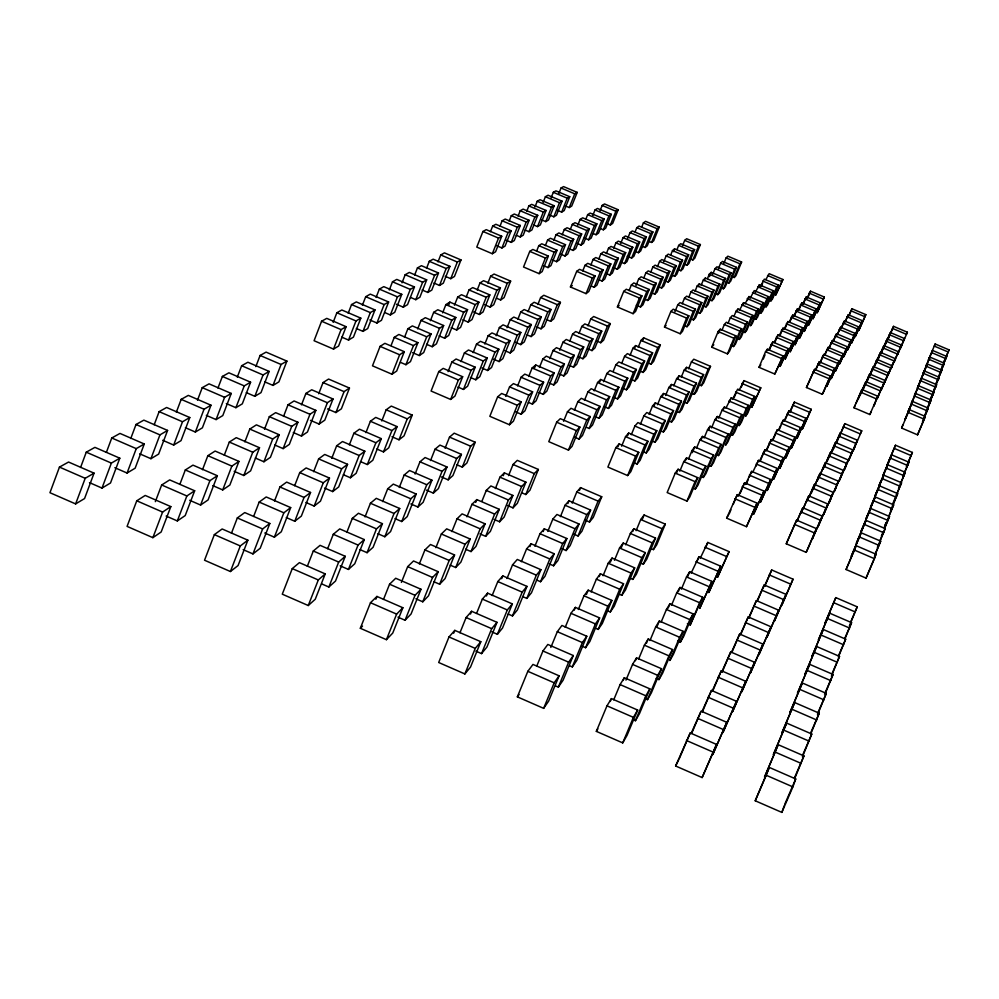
<?xml version="1.0" encoding="UTF-8"?>
<svg xmlns="http://www.w3.org/2000/svg" width="999" height="999" viewBox="0 0 999 999"><rect width="100%" height="100%" fill="white"/><g stroke="black" fill="none" stroke-linecap="round" stroke-linejoin="round"><path stroke-width="1.5" d="M792.881 786.887L795.716 778.945L769.292 767.419L755.232 800.773L781.842 812.399L792.881 786.887L766.221 775.261L769.292 767.419M794.68 778.658L803.945 755.906L778.196 744.692L764.56 777.035L778.196 744.692M802.409 756.917L811.775 734.015L786.65 723.101L773.413 754.482L786.65 723.101M810.738 733.99L819.217 713.199L794.692 702.559L781.842 733.041L794.692 702.559M817.482 714.884L826.298 693.368L802.359 682.991L789.859 712.624L802.359 682.991M825.324 693.431L833.054 674.45L809.665 664.335L797.502 693.156L809.665 664.335M831.393 676.211L839.51 656.393L816.645 646.515L804.807 674.575L816.645 646.515M838.373 657.042L845.678 639.148L823.313 629.495L811.775 656.83L823.313 629.495M844.729 639.422L851.573 622.639L829.694 613.199L818.443 639.847L829.694 613.199M849.362 625.936L857.217 606.83L835.801 597.614L824.824 623.601L835.801 597.614M874.425 558.678L876.023 554.22L856.143 545.679L846.078 569.517L866.046 578.109L874.425 558.678L854.42 550.087L856.143 545.679M874.462 556.343L880.693 541.158L861.2 532.792L851.335 556.093L861.2 532.792M877.359 547.44L885.176 528.596L866.046 520.392L856.405 543.194L866.046 520.392M884.427 528.971L889.497 516.508L870.728 508.466L861.288 530.769L870.728 508.466M887.499 519.805L893.668 504.845L875.236 496.965L865.983 518.806L875.236 496.965M890.471 510.964L897.676 493.618L879.57 485.876L870.516 507.267L879.57 485.876M892.756 503.796L901.56 482.779L883.765 475.174L874.887 496.141L883.765 475.174M898.513 488.623L905.294 472.315L887.811 464.847L879.108 485.402L880.481 481.905M902.871 476.785L908.903 462.2L891.72 454.87L883.178 475.037L891.72 454.87M906.48 466.72L912.399 452.435L895.491 445.229L887.124 465.01L895.491 445.229M924.262 419.243L925.261 416.421L909.415 409.677L901.635 428.072L917.544 434.84L924.262 419.243L908.328 412.475L909.415 409.677M922.439 422.028L928.233 408.116L912.636 401.473L904.982 419.543L912.636 401.473M924.837 415.097L931.118 400.062L915.746 393.531L908.216 411.288L909.277 408.591M927.734 407.03L933.903 392.245L918.768 385.814L911.363 403.271L912.399 400.661M929.395 401.86L936.612 384.652L921.702 378.321L914.422 395.504L915.421 392.957M939.247 377.297L938.386 379.72L923.613 373.451L924.55 371.054L939.247 377.297L933.603 390.409M935.426 385.377L941.807 370.142L927.309 363.998L920.266 380.631M938.61 376.773L944.292 363.199L930.007 357.142L923.064 373.501L923.975 371.178M940.521 371.191L946.702 356.443L932.616 350.462L925.786 366.583L926.672 364.31M943.543 363.012L949.05 349.862L935.151 343.981L928.421 359.852L929.295 357.642M781.842 812.399L784.29 805.594M866.046 578.109L876.023 554.22M885.926 522.802L884.515 526.748L886.3 522.577M917.544 434.84L925.261 416.421M59.465 467.095L49.95 492.707L75.624 503.921L84.565 498.551L94.068 473.151L68.556 462.038L59.465 467.095L85.202 478.309L94.068 473.151M80.582 467.445L86.276 452.172L94.917 447.365L119.805 458.191L110.502 482.992L101.998 488.086L89.473 482.629M75.624 503.921L85.202 478.309M106.394 452.347L111.763 437.987L119.98 433.416L144.281 443.981L135.152 468.181L127.073 473.039L114.848 467.719M101.998 488.086L111.376 463.099L119.805 458.191M130.757 438.511L136.026 424.488L143.856 420.142L167.582 430.432L158.641 454.083L150.936 458.703L139.698 453.821M127.073 473.039L136.251 448.638L144.281 443.981M154.196 424.737L159.141 411.638L166.608 407.48L189.785 417.532L181.019 440.646L173.676 445.054L162.7 440.284M150.936 458.703L159.94 434.877L167.582 430.432M136.763 500.799L127.085 526.398L152.872 537.662L161.164 531.992L170.829 506.605L145.205 495.442L136.763 500.799L162.6 512.062L170.829 506.605M176.336 412.175L181.194 399.363L188.312 395.392L210.989 405.207L202.385 427.822L195.367 432.03L185.402 427.709M173.676 445.054L182.505 421.765L189.785 417.532M155.345 501.648L161.663 484.99L169.68 479.907L194.668 490.771L185.215 515.559L177.335 520.941L166.159 516.071M197.49 400.187L202.248 387.649L209.053 383.853L231.231 393.444L222.789 415.572L216.096 419.592L206.331 415.372M152.872 537.662L162.6 512.062M195.367 432.03L204.033 409.253L210.989 405.207M179.87 484.315L185.327 469.967L192.957 465.134L217.345 475.724L208.092 499.925L200.587 505.044L189.685 500.299M217.957 388.074L222.377 376.448L228.896 372.814L250.599 382.192L242.307 403.846L235.901 407.692L226.348 403.571M177.335 520.941L186.863 495.966L194.668 490.771M216.096 419.592L224.588 397.302L231.231 393.444M237.3 377.123L241.646 365.721L247.889 362.25L269.131 371.416L261.001 392.632L254.857 396.316L246.316 392.619M202.51 469.692L207.854 455.681L215.122 451.061L238.936 461.401L229.857 485.039L222.715 489.922L212.849 485.639M235.901 407.692L244.243 385.889L250.599 382.192M200.587 505.044L209.915 480.656L217.345 475.724M255.831 366.621L260.102 355.457L266.084 352.123L286.9 361.101L278.896 381.88L273.014 385.414L264.648 381.805M224.3 455.157L229.32 442.058L236.251 437.662L259.515 447.739L250.624 470.854L243.806 475.512L234.166 471.328M254.857 396.316L263.049 374.962L269.131 371.416M222.715 489.922L231.855 466.096L238.936 461.401M244.867 441.87L249.787 429.071L256.406 424.862L279.158 434.715L270.429 457.317L263.923 461.763L255.344 458.042M214.36 534.627L204.533 560.227L230.407 571.528L238.062 565.559L247.864 540.184L222.153 528.971L214.36 534.627L240.297 545.941L247.864 540.184M273.014 385.414L281.056 364.485L286.9 361.101M243.806 475.512L252.772 452.222L259.515 447.739M264.51 429.195L269.343 416.658L275.662 412.649L297.914 422.265L289.348 444.38L283.142 448.626L274.75 444.992M231.456 533.204L237.337 517.944L244.743 512.562L269.817 523.476L260.215 548.251L252.959 553.921L243.144 549.637M263.923 461.763L272.715 438.986L279.158 434.715M283.541 416.433L288.024 404.795L294.068 400.961L315.846 410.364L307.442 432.018L301.498 436.076L293.294 432.53M321.591 321.241L314.073 340.721L333.529 349.088L338.599 346.041L346.104 326.685L326.748 318.369L321.591 321.241L341.071 329.608L346.104 326.685M230.407 571.528L240.297 545.941M253.634 516.421L259.178 502.072L266.209 496.953L290.684 507.592L281.281 531.78L274.375 537.175L264.797 533.004M283.142 448.626L291.758 426.348L297.914 422.265M333.167 322.302L336.863 312.749L341.82 309.99L360.814 318.132L353.434 337.125L348.551 340.06L341.733 337.138M301.498 404.845L305.906 393.456L311.7 389.772L333.017 398.976L324.775 420.179L319.081 424.063L310.502 420.367M252.959 553.921L262.625 528.946L269.817 523.476M274.525 500.986L279.945 486.975L286.651 482.105L310.552 492.482L301.348 516.108L294.767 521.253L286.276 517.557M333.529 349.088L341.071 329.608M348.201 313.236L351.548 304.57L356.331 301.91L374.975 309.902L367.719 328.559L363.012 331.381L356.331 328.509M301.498 436.076L309.952 414.273L315.846 410.364M318.706 393.743L323.039 382.58L328.584 379.058L349.463 388.062L341.371 408.828L335.914 412.562L327.522 408.941M348.551 340.06L355.981 320.954L360.814 318.132M362.4 305.207L365.709 296.691L370.304 294.131L388.623 301.985L381.468 320.292L376.948 323.014L369.867 319.98M274.375 537.175L283.853 512.799L290.684 507.592M294.655 485.689L299.75 472.589L306.144 467.944L329.495 478.071L320.467 501.173L314.185 506.068L305.894 502.472M319.081 424.063L327.372 402.709L333.017 398.976M363.012 331.381L370.317 312.612L374.975 309.902M376.086 297.465L379.345 289.111L383.778 286.638L401.773 294.343L394.73 312.337L390.372 314.96L384.802 312.575M335.914 412.562L344.056 391.645L349.463 388.062M313.636 471.678L318.631 458.878L324.725 454.445L347.552 464.323L338.711 486.913L332.717 491.595L324.613 488.074M294.767 521.253L304.046 497.44L310.552 492.482M389.298 289.997L392.495 281.793L396.778 279.408L414.448 286.963L407.53 304.658L403.309 307.18L396.478 304.258M376.948 323.014L384.128 304.595L388.623 301.985M331.768 458.304L336.651 445.779L342.482 441.533L364.81 451.186L356.131 473.301L350.412 477.772L343.394 474.725M314.185 506.068L323.276 482.792L329.495 478.071M402.035 282.804L405.182 274.725L409.315 272.427L426.685 279.857L419.867 297.24L415.809 299.688L410.439 297.39M390.372 314.96L397.44 296.853L401.773 294.343M292.27 568.606L282.28 594.18L308.254 605.531L315.247 599.263L325.224 573.888L299.4 562.637L292.27 568.606L318.306 579.957L325.224 573.888M380.095 346.366L372.49 365.834L391.995 374.225L396.703 371.016L404.295 351.673L384.877 343.331L380.095 346.366L399.637 354.757L404.295 351.673M414.635 275.075L417.445 267.907L421.428 265.684L438.511 272.989L431.793 290.085L427.872 292.445L422.152 289.997M349.338 444.88L353.896 433.254L359.465 429.195L381.318 438.636L372.802 460.277L367.32 464.547L360.464 461.588M403.309 307.18L410.277 289.398L414.448 286.963M332.717 491.595L341.633 468.831L347.552 464.323M391.059 345.567L394.268 337.375L398.863 334.453L417.919 342.632L410.452 361.626L405.931 364.71L400.462 362.362M307.33 566.271L313.299 551.011L320.08 545.342L345.254 556.306L335.502 581.056L328.858 587.025L321.828 583.953M426.523 268.369L429.283 261.326L433.141 259.178L449.937 266.346L443.319 283.167L439.523 285.439L433.903 283.042M415.809 299.688L422.652 282.193L426.685 279.857M365.921 432.654L370.379 421.266L375.724 417.395L397.103 426.61L388.748 447.814L383.504 451.91L376.785 449.001M404.495 337.387L407.892 328.733L412.325 325.911L431.031 333.928L423.688 352.572L419.33 355.557L412.612 352.672M350.412 477.772L359.153 455.494L364.81 451.186M391.995 374.225L399.637 354.757M438.012 261.888L440.721 254.957L444.455 252.872L460.989 259.927L454.458 276.473L450.786 278.684L445.254 276.323M427.872 292.445L434.615 275.249L438.511 272.989M327.66 548.626L333.291 534.29L339.735 528.908L364.298 539.585L354.757 563.761L348.439 569.43L340.197 565.846M308.254 605.531L318.306 579.957M417.682 328.896L421.029 320.392L425.299 317.682L443.656 325.549L436.426 343.868L432.23 346.728L426.561 344.293M381.793 420.954L386.176 409.79L391.283 406.081L412.237 415.097L404.033 435.876L399.013 439.797L391.995 436.763M405.931 364.71L413.436 345.604L417.919 342.632M367.32 464.547L375.899 442.757L381.318 438.636M439.523 285.439L446.166 268.531L449.937 266.346M901.635 428.072L902.759 425.199M887.811 464.847L886.475 468.244L904.058 475.761M915.746 393.531L914.722 396.153L930.169 402.709M918.768 385.814L917.769 388.361L932.991 394.817M921.702 378.321L920.728 380.794L935.726 387.162M923.613 373.451L917.382 387.962L927.309 363.998M930.007 357.142L929.12 359.403L943.468 365.484M932.616 350.462L931.755 352.672L945.903 358.666M935.151 343.981L934.315 346.129L948.276 352.035M346.803 532.392L352.31 518.394L358.441 513.261L382.43 523.663L373.089 547.29L367.07 552.684L359.977 549.6M430.394 320.716L433.678 312.362L437.787 309.752L455.831 317.47L448.713 335.464L444.667 338.236L439.098 335.839M419.33 355.557L426.71 336.8L431.031 333.928M328.858 587.025L338.686 562.062L345.254 556.306M450.786 278.684L457.342 262.038L460.989 259.927M383.504 451.91L391.92 430.557L397.103 426.61M442.644 312.837L445.879 304.62L449.85 302.11L467.569 309.678L460.576 327.372L456.668 330.032L451.186 327.684M365.022 516.92L370.429 503.234L376.273 498.339L399.712 508.503L390.559 531.593L384.827 536.738L377.884 533.728M432.23 346.728L439.498 328.309L443.656 325.549M448.776 304.82L449.85 302.11M399.013 439.797L407.255 418.881L412.237 415.097M348.439 569.43L358.054 545.067L364.298 539.585M482.942 231.468L476.773 247.09L492.345 253.734L495.579 251.785L501.735 236.239L486.226 229.645L482.942 231.468L498.538 238.099L501.735 236.239M454.458 305.219L457.654 297.153L461.476 294.717L478.896 302.16L472.015 319.543L468.244 322.128L462.862 319.817M444.667 338.236L451.823 320.13L455.831 317.47M382.642 501.585L387.699 488.786L393.294 484.115L416.196 494.03L407.217 516.62L401.748 521.528L394.98 518.593M490.472 231.643L492.682 226.049L495.866 224.275L511.151 230.769L505.069 246.091L501.948 247.964L496.366 245.592M466.183 297.103L469.018 289.935L472.714 287.587L489.847 294.905L483.054 312L479.42 314.485L473.688 312.038M367.07 552.684L376.486 528.883L382.43 523.663M438.773 371.566L431.081 391.034L450.649 399.45L454.97 396.066L462.662 376.723L443.181 368.369L438.773 371.566L458.379 379.995L462.662 376.723M456.668 330.032L463.698 312.25L467.569 309.678M499.95 226.298L502.135 220.791L505.219 219.068L520.279 225.462L514.285 240.559L511.251 242.382L505.744 240.047M477.21 290.01L479.995 282.967L483.578 280.694L500.412 287.887L493.731 304.707L490.209 307.105L484.577 304.695M399.25 487.512L404.208 474.987L409.54 470.517L431.943 480.207L423.139 502.31L417.919 507.005L410.876 503.958M492.345 253.734L498.538 238.099M448.052 371.64L451.835 362.088L456.081 359.003L475.187 367.195L467.632 386.176L463.461 389.435L457.979 387.075M468.244 322.128L475.162 304.645L478.896 302.16M509.153 221.116L511.301 215.684L514.298 214.023L529.133 220.317L523.214 235.19L520.267 236.963L516.208 235.24M384.827 536.738L394.043 513.474L399.712 508.503M487.862 283.167L490.609 276.236L494.08 274.038L510.639 281.106L504.058 297.652L500.649 299.975L496.491 298.202M501.948 247.964L508.041 232.58L511.151 230.769M415.109 474.05L419.967 461.8L425.075 457.53L446.99 466.995L438.361 488.636L433.366 493.119L426.473 490.147M518.081 216.096L520.204 210.739L523.114 209.116L537.737 215.322L531.893 229.982L529.033 231.706L525.024 230.007M479.42 314.485L486.238 297.29L489.847 294.905M460.964 361.613L464.398 352.959L468.481 349.987L487.237 358.029L479.807 376.66L475.799 379.795L470.417 377.485M511.251 242.382L517.27 227.223L520.279 225.462M401.748 521.528L410.789 498.776L416.196 494.03M450.649 399.45L458.379 379.995M360.327 628.284L370.479 602.709L376.948 596.44L402.872 607.729L392.732 633.091L386.413 639.672L360.327 628.284L362.512 626.123M526.748 211.214L528.846 205.931L531.668 204.358L546.078 210.464L540.322 224.925L537.537 226.598L533.591 224.925M490.209 307.105L496.928 290.197L500.412 287.887M473.126 352.659L476.498 344.156L480.432 341.308L498.851 349.188L491.545 367.495L487.674 370.517L481.993 368.069M430.532 460.564L435.064 449.175L439.947 445.092L461.401 454.345L452.934 475.536L448.151 479.845L441.408 476.923M375.836 599.25L376.948 596.44M520.267 236.963L526.211 222.015L529.133 220.317M534.952 206.98L537.237 201.261L539.984 199.725L554.195 205.757L548.513 220.005L545.804 221.628L541.52 219.817M463.461 389.435L471.066 370.329L475.187 367.195M417.919 507.005L426.773 484.74L431.943 480.207M500.649 299.975L507.267 283.341L510.639 281.106M529.033 231.706L534.89 216.97L537.737 215.322M484.84 344.043L488.161 335.689L491.958 332.929L510.039 340.671L502.847 358.666L499.125 361.576L493.531 359.178M383.491 599.462L389.56 584.215L395.704 578.259L420.979 589.248L411.064 613.998L405.057 620.254L398.002 617.17M445.067 448.239L449.513 437.1L454.183 433.179L475.199 442.232L466.895 462.999L462.312 467.12L456.68 464.685M543.144 202.36L545.392 196.716L548.064 195.23L562.075 201.174L556.468 215.235L553.833 216.808L549.612 215.022M475.799 379.795L483.266 361.039L487.237 358.029M537.537 226.598L543.319 212.075L546.078 210.464M433.366 493.119L442.045 471.328L446.99 466.995M496.128 335.726L499.4 327.522L503.059 324.862L520.829 332.455L513.761 350.137L510.164 352.947L504.67 350.599M529.757 251.386L523.538 267.008L539.148 273.664L542.145 271.616L548.364 256.069L532.804 249.45L529.757 251.386L545.392 258.042L548.364 256.069M551.111 197.877L553.321 192.308L555.919 190.859L569.742 196.716L564.198 210.589L561.65 212.125L557.492 210.352M401.398 582.405L407.679 566.633L413.524 560.976L438.186 571.69L428.496 595.854L422.777 601.798L415.896 598.801M545.804 221.628L551.51 207.317L554.195 205.757M487.674 370.517L495.029 352.098L498.851 349.188M558.853 193.506L561.038 188.012L563.561 186.601L577.21 192.382L571.728 206.069L569.243 207.555L565.134 205.819M536.563 251.248L538.798 245.654L541.745 243.781L557.067 250.299L550.936 265.609L548.039 267.595L543.843 265.809M507.03 327.709L510.252 319.643L513.786 317.07L531.243 324.538L524.288 341.908L520.816 344.618L515.422 342.307M448.151 479.845L456.668 458.504L461.401 454.345M553.833 216.808L559.477 202.685L562.075 201.174M386.413 639.672L396.628 614.11L402.872 607.729M545.354 245.604L547.564 240.097L550.424 238.274L565.509 244.693L559.465 259.777L556.655 261.701L552.522 259.94M499.125 361.576L506.356 343.481L510.039 340.671M419.343 563.911L424.925 549.912L430.494 544.517L454.57 554.969L445.079 578.583L439.647 584.24L433.941 581.768M517.869 319.193L520.729 312.025L524.138 309.553L541.308 316.883L534.453 333.966L531.106 336.588L527.122 334.89M561.65 212.125L567.22 198.189L569.742 196.716M539.148 273.664L545.392 258.042M462.312 467.12L470.666 446.216L475.199 442.232M553.883 240.135L556.056 234.703L558.841 232.942L573.701 239.248L567.744 254.121L565.009 255.994L560.938 254.258M510.164 352.947L517.27 335.164L520.829 332.455M569.243 207.555L574.75 193.818L577.21 192.382M528.021 311.713L530.844 304.67L534.14 302.272L551.023 309.478L544.268 326.298L541.033 328.821L536.8 327.01M405.057 620.254L415.047 595.304L420.979 589.248M435.876 547.677L441.358 533.99L446.665 528.846L470.179 539.035L460.889 562.125L455.706 567.519L450.137 565.109M548.039 267.595L554.195 252.198L557.067 250.299M562.162 234.815L564.31 229.458L567.007 227.747L581.668 233.978L575.774 248.626L573.126 250.449L569.118 248.739M497.627 396.853L489.835 416.308L509.465 424.75L513.411 421.191L521.191 401.86L501.66 393.481L497.627 396.853L517.282 405.294L521.191 401.86M520.816 344.618L527.809 327.148L531.243 324.538M537.849 304.495L540.621 297.565L543.818 295.254L560.427 302.335L553.771 318.868L550.636 321.316L546.465 319.543M556.655 261.701L562.724 246.541L565.509 244.693M570.204 229.658L572.327 224.375L574.937 222.715L589.385 228.846L583.578 243.294L581.006 245.055L577.047 243.381M422.777 601.798L432.542 577.447L438.186 571.69M505.744 396.403L509.565 386.863L513.449 383.616L532.617 391.833L524.975 410.814L521.166 414.235L515.671 411.863M451.898 531.593L457.03 518.793L462.087 513.886L485.077 523.838L475.974 546.416L471.029 551.573L465.584 549.213M531.106 336.588L537.986 319.405L541.308 316.883M565.009 255.994L571.003 241.046L573.701 239.248M577.809 225.162L580.107 219.443L582.654 217.819L596.89 223.863L591.158 238.112L588.661 239.822L584.365 238.012M517.594 385.901L521.066 377.247L524.8 374.126L543.606 382.18L536.088 400.824L532.43 404.108L528.384 402.372M541.033 328.821L547.827 311.925L551.023 309.478M573.126 250.449L579.033 235.714L581.668 233.978M585.963 218.881L587.674 214.635L590.147 213.074L604.195 219.018L598.526 233.079L596.091 234.74L593.281 233.554M439.647 584.24L449.2 560.451L454.57 554.969M466.958 516.82L471.978 504.295L476.823 499.612L499.288 509.328L490.372 531.418L485.651 536.338L479.995 533.891M475.711 502.372L476.823 499.612M592.782 215.547L595.017 209.977L597.427 208.441L611.288 214.31L605.694 228.184L603.334 229.807L600.549 228.621M581.006 245.055L586.838 230.544L589.385 228.846M550.636 321.316L557.33 304.683L560.427 302.335M528.708 376.486L532.13 367.994L535.726 364.985L554.195 372.889L546.803 391.196L543.281 394.368L538.998 392.532M509.465 424.75L517.282 405.294M534.59 367.794L535.726 364.985M481.893 501.323L486.276 490.434L490.896 485.951L512.887 495.442L504.145 517.082L499.625 521.79L494.093 519.393M455.706 567.519L465.059 544.268L470.179 539.035M599.962 210.926L602.172 205.432L604.52 203.946L618.181 209.74L612.662 223.426L610.364 225L606.243 223.252M588.661 239.822L594.417 225.512L596.89 223.863M570.417 286.975L576.698 271.353L579.495 269.318L595.092 275.949L588.811 291.496L586.063 293.644L570.417 286.975L572.302 285.564M539.435 367.42L542.794 359.078L546.253 356.168L564.398 363.936L557.13 381.918L553.733 384.977L549.525 383.166M521.166 414.235L528.858 395.129L532.617 391.833M596.091 234.74L601.785 220.617L604.195 219.018M582.767 270.904L585.014 265.309L587.737 263.336L603.084 269.867L596.903 285.177L594.23 287.262L591.433 286.064M495.367 488.561L499.95 477.172L504.383 472.889L525.899 482.167L517.332 503.359L512.999 507.867L507.592 505.519M471.029 551.573L480.182 528.821L485.077 523.838M549.762 358.678L553.071 350.474L556.418 347.677L574.238 355.294L567.082 372.977L563.811 375.924L559.677 374.15M503.234 475.711L504.383 472.889M532.43 404.108L539.984 385.364L543.606 382.18M603.334 229.807L608.94 215.871L611.288 214.31M590.871 264.96L593.094 259.44L595.729 257.53L610.851 263.961L604.745 279.046L602.16 281.069L599.4 279.895M508.553 475.624L513.049 464.485L517.282 460.364L538.361 469.443L529.957 490.209L525.811 494.53L521.565 492.694M559.74 350.249L562.986 342.182L566.221 339.473L583.728 346.965L576.698 364.335L573.526 367.182L569.467 365.447M610.364 225L615.908 211.251L618.181 209.74M485.651 536.338L494.63 514.085L499.288 509.328M543.281 394.368L550.711 375.949L554.195 372.889M598.726 259.191L600.923 253.758L603.483 251.898L618.381 258.229L612.362 273.089L609.852 275.062L605.769 273.326M586.063 293.644L592.357 278.022L595.092 275.949M449.001 636.95L438.686 662.499L464.872 673.95L470.529 667.045L480.819 641.708L454.807 630.369L449.001 636.95L475.249 648.388L480.819 641.708M569.68 341.333L572.564 334.166L575.686 331.556L592.907 338.911L585.976 355.994L582.917 358.741L578.933 357.043M606.356 253.584L608.516 248.239L611.001 246.428L625.686 252.66L619.755 267.32L617.307 269.231L613.286 267.52M453.671 633.179L454.807 630.369M553.733 384.977L561.038 366.883L564.398 363.936M594.23 287.262L600.449 271.865L603.084 269.867M499.625 521.79L508.429 499.999L512.887 495.442M578.97 333.479L581.818 326.436L584.84 323.913L601.76 331.131L594.942 347.939L591.982 350.599L587.737 348.776M613.761 248.152L615.896 242.869L618.306 241.121L632.792 247.265L626.935 261.713L624.562 263.561L620.591 261.875M459.952 632.779L466.108 617.544L471.615 611.288L496.99 622.327L486.925 647.065L481.555 653.608L475.886 651.136M563.811 375.924L570.991 358.142L574.238 355.294M602.16 281.069L608.291 265.909L610.851 263.961M512.999 507.867L521.628 486.525L525.899 482.167M470.504 614.035L471.615 611.288M620.754 243.394L623.064 237.662L625.411 235.964L639.685 242.008L633.903 256.268L631.605 258.067L627.297 256.231M587.961 325.886L590.759 318.956L593.681 316.508L610.327 323.614L603.608 340.147L600.749 342.719L596.578 340.934M609.852 275.062L615.896 260.115L618.381 258.229M573.526 367.182L580.606 349.712L583.728 346.965M627.747 238.249L630.032 232.605L632.317 230.944L646.39 236.913L640.684 250.961L638.436 252.71L635.614 251.511M476.56 613.423L482.355 599.1L487.599 593.156L512.35 603.908L502.509 628.071L497.402 634.29L491.87 631.88M525.811 494.53L534.265 473.626L538.361 469.443M617.307 269.231L623.276 254.495L625.686 252.66M556.655 422.202L548.776 441.658L568.456 450.112L572.027 446.391L579.895 427.072L560.302 418.656L556.655 422.202L576.361 430.669L579.895 427.072M486.451 596.003L487.599 593.156M582.917 358.741L589.885 341.558L592.907 338.911M635.114 231.855L636.8 227.685L639.023 226.074L652.909 231.955L647.265 245.816L645.092 247.515L642.307 246.341M624.562 263.561L630.444 249.038L632.792 247.265M492.145 595.554L497.814 581.555L502.809 575.899L526.972 586.388L517.345 609.989L512.475 615.921L508.191 614.048M641.72 227.01L643.393 222.889L645.554 221.328L659.24 227.123L653.683 240.809L651.56 242.457L648.813 241.296M591.982 350.599L598.838 333.691L601.76 331.131M563.598 421.253L567.469 411.713L570.991 408.304L590.209 416.546L582.479 435.514L579.045 439.098L574.9 437.312M631.605 258.067L637.412 243.744L639.685 242.008M501.685 578.671L502.809 575.899M464.872 673.95L475.249 648.388M600.749 342.719L607.504 326.086L610.327 323.614M574.375 410.264L577.884 401.61L581.268 398.326L600.124 406.418L592.532 425.05L589.223 428.496L586.513 427.322M638.436 252.71L644.18 238.599L646.39 236.913M506.993 578.533L512.549 564.847L517.295 559.452L540.896 569.68L531.48 592.757L526.835 598.413L522.652 596.59M617.394 306.993L623.738 291.371L626.298 289.235L641.92 295.879L635.589 311.413L633.079 313.674L617.394 306.993L619.118 305.507M645.092 247.515L650.749 233.591L652.909 231.955M481.555 653.608L491.695 628.671L496.99 622.327M584.452 400.387L587.912 391.895L591.171 388.736L609.69 396.665L602.222 414.96L599.038 418.281L594.742 416.433M629.07 290.609L631.343 285.015L633.828 282.929L649.213 289.473L642.969 304.782L640.534 306.968L636.326 305.182M521.378 561.713L526.585 548.913L531.118 543.768L554.183 553.758L544.967 576.323L540.534 581.718L536.438 579.944M651.56 242.457L657.155 228.721L659.24 227.123M568.456 450.112L576.361 430.669M635.913 285.726L638.723 278.846L641.133 276.823L656.293 283.266L650.137 298.351L647.777 300.474L645.004 299.3M529.97 546.59L531.118 543.768M594.18 390.871L597.577 382.53L600.711 379.483L618.893 387.262L611.55 405.244L608.478 408.441L604.27 406.63M599.587 382.242L600.711 379.483M497.402 634.29L507.317 609.952L512.35 603.908M643.668 278.284L645.878 272.852L648.214 270.904L663.149 277.247L657.08 292.108L654.795 294.168L652.06 293.007M534.89 546.216L539.984 533.703L544.318 528.796L566.87 538.536L557.842 560.626L553.608 565.784L549.363 563.936M579.045 439.098L586.813 420.005L590.209 416.546M603.546 381.693L606.88 373.489L609.914 370.554L627.784 378.196L620.554 395.866L617.594 398.951L613.448 397.177M543.194 531.555L544.318 528.796M633.079 313.674L639.447 298.052L641.92 295.879M650.649 272.402L652.822 267.045L655.094 265.147L669.817 271.391L663.823 286.051L661.6 288.049L658.915 286.9M512.475 615.921L522.177 592.132L526.972 586.388M589.223 428.496L596.865 409.752L600.124 406.418M547.802 531.418L552.797 519.168L556.942 514.473L579.008 524L570.154 545.616L566.108 550.549L561.95 548.751M613.136 371.503L615.871 364.785L618.793 361.95L636.351 369.443L629.245 386.813L626.385 389.797L622.315 388.062M640.534 306.968L646.815 291.583L649.213 289.473M657.417 266.683L659.565 261.401L661.775 259.565L676.286 265.722L670.379 280.17L668.206 282.105L664.235 280.419M599.038 418.281L606.543 399.875L609.69 396.665M621.628 363.524L624.55 356.368L627.372 353.634L644.63 361.001L637.637 378.084L634.865 380.956L632.205 379.82M647.777 300.474L653.958 285.314L656.293 283.266M663.786 261.651L666.121 255.919L668.269 254.133L682.567 260.202L676.735 274.45L674.637 276.336L671.765 275.112M526.835 598.413L536.326 575.162L540.896 569.68M560.414 516.645L565.047 505.269L569.018 500.761L590.609 510.077L581.93 531.256L578.059 535.976L573.988 534.215M567.869 503.596L569.018 500.761M654.795 294.168L660.888 279.233L663.149 277.247M670.754 254.832L672.489 250.599L674.575 248.863L688.673 254.832L682.916 268.893L680.881 270.729L678.046 269.518M630.057 355.282L632.929 348.239L635.651 345.592L652.622 352.834L645.741 369.642L643.069 372.427L640.234 371.216M608.478 408.441L615.871 390.359L618.893 387.262M673.426 251.673L674.575 248.863M634.515 348.401L635.651 345.592M572.24 503.096L576.785 491.958L580.581 487.637L601.735 496.753L593.219 517.507L589.51 522.027L585.252 520.192M540.534 581.718L549.825 558.978L554.183 553.758M676.972 249.6L678.671 245.417L680.706 243.731L694.617 249.625L688.935 263.486L686.95 265.272L684.153 264.086M661.6 288.049L667.619 273.326L669.817 271.391M579.457 490.409L580.581 487.637M638.199 347.315L641.021 340.397L643.668 337.837L660.351 344.955L653.571 361.488L650.998 364.173L648.201 362.974M617.594 398.951L624.85 381.181L627.784 378.196M642.544 340.584L643.668 337.837M682.454 245.879L684.702 240.384L686.663 238.736L700.386 244.555L694.78 258.229L692.844 259.965L690.097 258.803M668.206 282.105L674.15 267.595L676.286 265.722M553.608 565.784L562.712 543.531L566.87 538.536M626.385 389.797L633.528 372.327L636.351 369.443M674.637 276.336L680.494 262.025L682.567 260.202M634.865 380.956L641.907 363.786L644.63 361.001M566.108 550.549L575.024 528.771L579.008 524M680.881 270.729L686.663 256.606L688.673 254.832M643.069 372.427L649.987 355.532L652.622 352.834M686.95 265.272L692.657 251.348L694.617 249.625M578.059 535.976L586.8 514.647L590.609 510.077M664.485 327.048L670.891 311.438L673.214 309.19L688.873 315.846L682.479 331.381L680.207 333.753L664.485 327.048L666.058 325.499M615.859 447.627L607.879 467.07L627.622 475.561L630.819 471.665L638.773 452.347L619.13 443.906L615.859 447.627L635.626 456.118L638.773 452.347M692.844 259.965L698.488 246.229L700.386 244.555M650.998 364.173L657.804 347.552L660.351 344.955M617.994 446.678L619.13 443.906M674.912 311.75L677.784 304.757L680.032 302.572L695.454 309.128L689.148 324.438L686.95 326.735L684.14 325.537M517.357 696.865L527.834 671.316L532.966 664.422L559.09 675.811L548.626 701.148L543.643 708.353L517.357 696.865L519.093 694.505M589.51 522.027L598.076 501.136L601.735 496.753M621.628 446.166L625.549 436.625L628.696 433.054L647.964 441.321L640.147 460.289L637.075 464.036L634.315 462.849M627.584 435.764L628.696 433.054M682.192 303.796L684.465 298.276L686.638 296.166L701.835 302.622L695.629 317.707L693.493 319.93L690.721 318.743M631.318 434.69L634.877 426.049L637.899 422.602L656.818 430.706L649.138 449.338L646.178 452.947L643.468 451.773M536.7 666.233L542.957 650.998L547.827 644.442L573.289 655.531L563.074 680.257L558.341 687.1L555.494 685.863M688.711 297.427L690.933 291.995L693.056 289.947L708.029 296.303L701.897 311.164L699.824 313.324L697.102 312.163M640.359 424.35L643.856 415.859L646.778 412.537L665.334 420.492L657.792 438.786L654.944 442.257L652.272 441.121M695.029 291.246L697.227 285.901L699.288 283.903L714.035 290.172L707.991 304.82L705.981 306.918L703.296 305.769M698.189 286.563L699.288 283.903M550.836 647.439L557.317 631.68L561.938 625.461L586.788 636.251L576.798 660.401L572.302 666.907L569.53 665.696M680.207 333.753L686.625 318.132L688.873 315.846M701.161 285.252L703.333 279.982L705.331 278.047L719.867 284.216L713.91 298.651L711.962 300.687L709.302 299.563M649.075 414.385L652.509 406.044L655.319 402.847L673.551 410.651L666.133 428.621L663.386 431.968L660.564 430.769M704.245 280.669L705.331 278.047M654.183 405.606L655.319 402.847M686.95 326.735L693.281 311.351L695.454 309.128M707.504 278.521L709.265 274.226L711.213 272.34L725.536 278.421L719.667 292.67L717.769 294.643L715.147 293.531M709.452 276.623L711.213 272.34M565.222 627.31L570.978 613.311L575.387 607.392L599.625 617.919L589.872 641.508L585.589 647.702L581.518 645.941M627.622 475.561L635.626 456.118M657.467 404.77L660.839 396.578L663.561 393.494L681.468 401.161L674.175 418.818L671.528 422.053L668.756 420.866M693.493 319.93L699.725 304.77L701.835 302.622M574.238 610.164L575.387 607.392M662.437 396.216L663.561 393.494M712.712 274.288L715.034 268.631L716.92 266.808L731.056 272.802L725.249 286.85L723.401 288.773L720.566 287.575M637.075 464.036L644.942 444.955L647.964 441.321M665.571 395.504L668.893 387.45L671.515 384.465L689.11 391.995L681.93 409.365L679.37 412.475L676.66 411.313M699.824 313.324L705.981 298.389L708.029 296.303M718.343 268.768L720.641 263.199L722.464 261.426L736.413 267.332L730.681 281.194L728.883 283.067L726.086 281.88M578.346 609.49L583.978 595.816L588.186 590.172L611.863 600.436L602.31 623.501L598.226 629.407L595.429 628.196M670.416 387.137L671.515 384.465M586.401 594.505L588.186 590.172M723.825 263.411L726.086 257.917L727.871 256.194L741.62 262.013L735.963 275.687L734.228 277.51L731.468 276.336M705.981 306.918L712.05 292.195L714.035 290.172M646.178 452.947L653.908 434.203L656.818 430.706M673.713 385.789L676.66 378.633L679.195 375.761L696.49 383.141L689.422 400.224L686.962 403.234L684.278 402.098M678.021 378.609L679.195 375.761M591.121 591.932L596.391 579.145L600.399 573.751L623.538 583.766L614.185 606.331L610.289 611.962L607.554 610.776M543.643 708.353L554.183 682.804L559.09 675.811M711.962 300.687L717.944 286.176L719.867 284.216M681.256 377.147L684.165 370.117L686.613 367.345L703.621 374.6L696.665 391.396L694.28 394.305L691.433 393.094M599.238 576.573L600.399 573.751M654.944 442.257L662.537 423.863L665.334 420.492M685.451 370.142L686.613 367.345M717.769 294.643L723.676 280.332L725.536 278.421M603.071 575.724L608.229 563.224L612.062 558.066L634.69 567.857L625.524 589.934L621.803 595.317L618.968 594.08M688.561 368.806L691.42 361.888L693.781 359.203L710.514 366.333L703.671 382.867L701.36 385.676L698.563 384.49M663.386 431.968L670.853 413.886L673.551 410.651M558.341 687.1L568.631 662.175L573.289 655.531M610.352 562.212L612.062 558.066M723.401 288.773L729.233 274.663L731.056 272.802M614.485 560.252L619.542 548.001L623.201 543.081L645.342 552.634L636.375 574.25L632.804 579.408L630.032 578.196M671.528 422.053L678.858 404.283L681.468 401.161M728.883 283.067L734.64 269.143L736.413 267.332M621.415 547.402L623.201 543.081M572.302 666.907L582.367 642.569L586.788 636.251M734.228 277.51L739.897 263.773L741.62 262.013M679.37 412.475L686.6 395.017L689.11 391.995M625.661 544.817L630.369 533.454L633.878 528.733L655.531 538.086L646.74 559.253L643.331 564.185L640.609 563.011M632.704 531.568L633.878 528.733M585.589 647.702L595.416 623.925L599.625 617.919M686.962 403.234L694.055 386.064L696.49 383.141M711.688 347.165L718.156 331.543L720.229 329.195L735.926 335.864L729.482 351.398L727.447 353.871L711.688 347.165L713.798 344.73M636.126 530.656L640.734 519.517L644.093 514.997L665.297 524.138L656.68 544.892L653.408 549.612L650.574 548.376M718.481 333.429L720.229 329.195M642.369 519.155L644.093 514.997M694.28 394.305L701.273 377.422L703.621 374.6M598.226 629.407L607.854 606.168L611.863 600.436M722.002 330.145L724.325 324.55L726.335 322.265L741.795 328.833L735.439 344.143L733.478 346.541L730.656 345.329M701.36 385.676L708.241 369.056L710.514 366.333M728.021 323.276L730.306 317.769L732.255 315.547L747.477 322.015L741.221 337.1L739.31 339.423L736.525 338.236M610.289 611.962L619.705 589.235L623.538 583.766M733.853 316.608L736.101 311.176L737.999 309.028L752.996 315.409L746.827 330.257L744.967 332.517L742.232 331.356M736.875 311.738L737.999 309.028M739.51 310.152L743.568 302.709L758.353 308.978L752.259 323.626L750.461 325.824L756.593 311.101L758.353 308.978M621.803 595.317L631.031 573.076L634.69 567.857M742.469 305.369L743.568 302.709M745.004 303.871L748.988 296.566L763.561 302.747L757.542 317.195L755.806 319.318L753.146 318.182M675.224 473.126L667.157 492.569L686.962 501.086L689.772 497.015L697.826 477.697L678.121 469.243L675.224 473.126L695.054 481.643L697.826 477.697M747.352 300.499L748.988 296.566M676.398 473.376L678.121 469.243M632.804 579.408L641.845 557.642L645.342 552.634M750.137 298.289L754.245 290.597L768.606 296.691L762.674 310.926L760.988 312.999L758.366 311.888M727.447 353.871L733.928 338.261L735.926 335.864M679.832 471.153L683.791 461.613L686.563 457.879L705.893 466.171L697.989 485.139L695.292 489.048L692.519 487.849M685.439 460.589L686.563 457.879M755.319 292.357L759.352 284.802L773.513 290.809L767.669 304.845L766.021 306.855L763.174 305.657M733.478 346.541L739.859 331.156L741.795 328.833M643.331 564.185L652.185 542.869L655.531 538.086M758.191 287.612L759.352 284.802M688.436 459.19L692.02 450.549L694.692 446.953L713.661 455.082L705.906 473.701L703.296 477.46L700.574 476.298M760.364 286.588L764.322 279.158L778.296 285.077L772.514 298.938L770.916 300.886L768.119 299.7M692.319 452.684L694.692 446.953M739.31 339.423L745.604 324.263L747.477 322.015M761.438 286.089L762.599 283.316M653.408 549.612L662.087 528.721L665.297 524.138M765.846 279.608L769.155 273.676L782.941 279.508L775.674 295.092L782.941 279.508M696.415 448.376L699.949 439.885L702.522 436.426L721.141 444.393L713.511 462.687L711.013 466.308L708.341 465.159M744.967 332.517L751.173 317.582L752.996 315.409M701.36 439.235L702.522 436.426M704.12 437.962L707.592 429.62L710.077 426.273L728.358 434.103L720.853 452.072L718.443 455.569L715.609 454.358M708.341 430.419L710.077 426.273M755.806 319.318L761.837 304.807L763.561 302.747M711.538 427.922L714.947 419.717L717.344 416.496L735.301 424.175L727.934 441.833L725.599 445.204L733.016 427.447L735.301 424.175M716.221 419.218L717.344 416.496M760.988 312.999L766.945 298.689L768.606 296.691M718.693 418.231L722.052 410.164L724.362 407.055L742.02 414.597L734.764 431.968L732.504 435.214L729.782 434.053M723.251 409.727L724.362 407.055M766.021 306.855L771.902 292.744L773.513 290.809M686.962 501.086L695.054 481.643M725.923 408.104L731.143 397.939L748.488 405.357L741.358 422.427L739.185 425.562L736.5 424.425M770.916 300.886L776.722 286.975L778.296 285.077M729.37 402.21L731.143 397.939M732.604 399.076L737.687 389.135L754.745 396.416L747.727 413.211L745.629 416.246L752.684 399.363L754.745 396.416M695.292 489.048L703.234 469.967L705.893 466.171M734.19 397.54L735.938 393.344M596.341 731.368L606.98 705.831L611.425 698.626L637.649 710.052L627.035 735.376L622.727 742.894L596.341 731.368L597.852 728.895M739.048 390.359L744.018 380.631L760.788 387.787L751.847 407.242L760.788 387.787M703.296 477.46L711.113 458.728L713.661 455.082M610.252 701.435L611.425 698.626M741.146 387.512L744.018 380.631M613.736 699.812L620.092 684.577L624.313 677.734L649.874 688.86L639.51 713.573L635.426 720.716L632.567 719.467M711.013 466.308L718.681 447.914L721.141 444.393M623.176 680.481L624.313 677.734M718.443 455.569L725.986 437.487L728.358 434.103M625.973 680.132L632.554 664.397L636.563 657.891L661.5 668.718L651.373 692.856L647.489 699.65L644.692 698.438M635.376 660.726L636.563 657.891M759.003 367.32L765.534 351.71L767.357 349.238L783.091 355.931L774.799 374.051L759.003 367.32L760.876 364.772M763.236 359.128L764.997 354.895M766.183 352.06L767.357 349.238M638.561 659.178L644.392 645.192L648.214 638.998L672.552 649.562L662.649 673.139L658.953 679.607L656.231 678.421M732.504 435.214L739.809 417.757L742.02 414.597M768.631 349.975L772.751 341.995L788.236 348.589L780.107 366.383L788.236 348.589M646.478 643.156L648.214 638.998M769.255 350.349L772.751 341.995M739.185 425.562L746.353 408.404L748.488 405.357M773.95 342.807L777.971 334.977L793.231 341.458L785.239 358.966L793.231 341.458M649.962 640.571L655.681 626.91L659.328 621.003L683.091 631.306L673.401 654.357L669.879 660.526L679.632 637.287L683.091 631.306M775.112 341.833L777.971 334.977M657.055 626.423L659.328 621.003M779.095 335.839L783.041 328.159L798.076 334.553L790.221 351.76L798.076 334.553M780.219 334.915L783.041 328.159M661.088 622.252L666.433 609.477L669.917 603.846L693.144 613.898L683.653 636.45L680.294 642.32L677.547 641.133M784.09 329.083L787.961 321.553L802.771 327.834L795.054 344.767L802.771 327.834M668.144 608.066L669.917 603.846M785.177 328.209L787.961 321.553M788.948 322.527L792.731 315.122L807.342 321.328L799.737 337.987L807.342 321.328M789.984 321.69L792.731 315.122M671.465 605.332L676.71 592.832L680.019 587.449L702.734 597.265L690.234 624.949L687.387 623.713M678.296 591.595L680.019 587.449M793.443 316.671L797.377 308.891L811.762 314.997L804.295 331.393L811.762 314.997M794.392 316.009L797.377 308.891M798.026 310.477L801.885 302.822L816.071 308.841L808.728 324.987L816.071 308.841M681.393 589.173L686.513 576.935L689.685 571.79L711.9 581.381L699.737 608.354L711.9 581.381M798.938 309.852L801.885 302.822M687.424 577.197L689.685 571.79M802.484 304.445L806.268 296.928L820.266 302.859L813.036 318.756L820.266 302.859M803.358 303.858L806.268 296.928M691.133 573.089L698.938 556.805L720.666 566.183L708.828 592.482L720.666 566.183M774.799 374.051L783.091 355.931M806.817 298.589L810.526 291.196L824.337 297.053L817.219 312.699L824.337 297.053M697.165 561.038L698.938 556.805M808.241 296.666L810.526 291.196M622.727 742.894L633.428 717.369L637.649 710.052M700.212 558.304L707.791 542.445L729.07 551.623L717.519 577.285L729.07 551.623M705.469 547.976L707.791 542.445M635.426 720.716L645.878 695.804L649.874 688.86M647.489 699.65L657.692 675.324L661.5 668.718M726.623 518.144L737.287 494.642L757.042 503.134L746.478 526.685L726.623 518.144L728.533 515.009M658.953 679.607L668.93 655.844L672.552 649.562M729.183 513.961L730.918 509.815M733.229 504.308L734.964 500.162M736.126 497.402L737.287 494.642M738.199 496.216L744.605 482.779L763.998 491.096L753.671 514.123L763.998 491.096M740.059 493.618L744.605 482.779M745.404 484.49L751.648 471.366L770.679 479.52L760.576 502.047L770.679 479.52M746.241 484.253L748.039 479.957M749.25 477.085L751.648 471.366M680.294 642.32L689.847 619.605L693.144 613.898M752.634 472.477L758.441 460.364L777.11 468.369L767.232 490.422L777.11 468.369M756.068 465.996L758.441 460.364M690.234 624.949L699.587 602.722L702.734 597.265M759.315 461.6L764.972 449.775L783.303 457.617L773.638 479.233L783.303 457.617M760.326 460.826L764.972 449.775M765.758 451.123L771.278 439.56L789.285 447.265L779.819 468.431L789.285 447.265M767.282 449.063L771.278 439.56M771.965 441.009L777.359 429.707L795.054 437.262L785.788 458.017L795.054 437.262M772.864 440.384L777.359 429.707M778.283 430.469L783.228 420.192L800.624 427.609L791.533 447.964L800.624 427.609M779.033 430.144L780.831 425.874M782.03 423.027L783.228 420.192M784.065 421.054L788.898 410.989L806.006 418.294L797.102 438.249L806.006 418.294M785.364 419.393L788.898 410.989M789.66 411.963L794.38 402.11L811.2 409.278L802.472 428.858L811.2 409.278M790.321 411.75L794.38 402.11M746.478 526.685L757.042 503.134M806.443 387.512L814.597 369.343L830.369 376.049L823.813 391.571L822.277 394.268L806.443 387.512L814.597 369.343M815.371 369.867L819.267 361.775L834.802 368.381L826.835 386.288L834.802 368.381M816.333 368.731L819.267 361.775M819.392 363.748L823.788 354.445L839.085 360.951L831.268 378.546L839.085 360.951M820.329 362.674L823.788 354.445M824.437 355.107L828.183 347.34L843.256 353.733L835.564 371.041L843.256 353.733M824.762 355.432L828.183 347.34M828.208 349.4L832.442 340.434L847.289 346.74L839.734 363.761L847.289 346.74M829.07 348.414L832.442 340.434M832.979 341.221L836.575 333.728L851.21 339.935L843.78 356.693L851.21 339.935M833.253 341.608L836.575 333.728M836.25 336.526L840.596 327.222L855.019 333.341L847.714 349.825L855.019 333.341M837.587 334.34L840.596 327.222M840.821 328.621L844.492 320.891L858.728 326.923L851.523 343.144L858.728 326.923M842.12 326.511L844.492 320.891M844.105 323.726L848.288 314.735L862.324 320.679L855.244 336.663L862.324 320.679M845.953 320.279L848.288 314.735M848.451 316.221L851.985 308.753L865.821 314.623L858.853 330.357L865.821 314.623M849.1 315.597L851.985 308.753M822.277 394.268L830.369 376.049M675.624 765.996L690.209 732.954L716.533 744.43L702.135 777.572L675.624 765.996L678.833 759.552M679.482 758.266L690.209 732.954M691.083 733.516L701.111 711.151L726.773 722.314L712.811 754.47L726.773 722.314M691.795 733.116L700.524 712.524M702.01 711.525L711.463 690.434L736.5 701.31L722.951 732.504L736.5 701.31M702.447 711.725L711.463 690.434M712.162 691.158L721.328 670.716L745.754 681.318L732.592 711.625L745.754 681.318M713.086 690.134L721.328 670.716M721.84 671.765L730.719 651.935L754.57 662.275L741.782 691.745L754.57 662.275M722.09 672.277L730.719 651.935M731.318 652.684L739.672 634.028L762.974 644.118L750.536 672.789L762.974 644.118M731.905 652.347L739.672 634.028M740.109 635.052L748.226 616.932L771.003 626.785L758.903 654.695L771.003 626.785M741.196 633.478L748.226 616.932M748.513 618.194L756.393 600.586L778.671 610.214L766.882 637.399L778.671 610.214M748.938 618.144L756.393 600.586M756.817 601.46L764.21 584.952L786.013 594.368L774.525 620.866L786.013 594.368M757.629 600.474L764.21 584.952M764.51 586.038L771.703 569.979L793.044 579.183L781.842 605.044L793.044 579.183M764.66 586.575L771.703 569.979M786.263 543.793L796.628 520.129L816.445 528.633L808.216 547.939L806.181 552.36L786.263 543.793L796.628 520.129M796.727 521.353L802.821 507.754L822.252 516.096L812.212 539.285L822.252 516.096M797.065 521.291L802.821 507.754M801.123 513.136L808.765 495.841L827.846 504.02L818.019 526.71L827.846 504.02M803.296 508.728L808.765 495.841M807.204 500.886L814.497 484.378L833.228 492.395L823.613 514.61L833.228 492.395M809.128 497.04L814.497 484.378M811.126 493.643L820.029 473.339L838.411 481.206L828.995 502.947L830.756 499.163M814.16 487.15L820.029 473.339M817.207 481.218L825.349 462.687L843.406 470.404L834.19 491.708L835.876 488.061M819.005 477.622L825.349 462.687M823.089 469.218L830.494 452.41L848.238 459.99L839.197 480.869L848.238 459.99M824.25 467.095L830.494 452.41M827.135 461.488L835.451 442.482L852.896 449.937L844.03 470.404L845.604 466.995M830.007 455.282L835.451 442.482M832.08 451.536L840.246 432.904L857.392 440.222L848.7 460.302L857.392 440.222M833.104 449.687L840.246 432.904M838.049 439.148L844.879 423.638L861.737 430.831L853.221 450.524L854.682 447.352M839.023 437.4L844.879 423.638M853.983 407.767L861.95 389.485L877.759 396.216L869.854 414.535L853.983 407.767L855.356 405.007M855.956 403.596L861.95 389.485M858.054 399.575L865.896 381.606L881.468 388.224L873.688 406.231L874.937 403.521M859.977 395.504L865.896 381.606M862.012 391.633L869.717 373.963L885.052 380.482L877.409 398.176L878.62 395.542M863.311 389.036L869.717 373.963M867.007 381.206L873.426 366.558L888.523 372.964L881.006 390.372L891.907 365.671L877.022 359.353L875.836 361.738L890.783 368.082M867.107 381.406L873.426 366.558M870.141 375.1L877.022 359.353M873.188 369.18L880.519 352.372L895.179 358.591L887.911 375.437M874.924 365.497L880.519 352.372M877.309 360.701L883.903 345.592L898.363 351.723L891.208 368.294L892.294 365.959M877.846 359.827L883.903 345.592M880.107 355.282L887.199 338.998L901.46 345.042L894.417 361.351L895.466 359.078M881.23 353.034L887.199 338.998M884.015 347.227L890.409 332.58L904.47 338.536L897.539 354.595L898.551 352.397M885.102 345.055L890.409 332.58M887.237 340.759L893.531 326.348L907.392 332.23L900.561 348.039L901.56 345.891M888.286 338.649L893.531 326.348M702.135 777.572L716.533 744.43M806.181 552.36L816.445 528.633M895.179 358.591L884.515 382.792M846.078 569.517L854.42 550.087M943.755 362.162L949.05 349.862M755.232 800.773L766.221 775.261M941.333 368.906L946.702 356.443M939.46 374.425L944.292 363.199M935.676 384.378L941.807 370.142M930.319 399.288L936.612 384.652M930.419 400.337L933.903 392.245M926.398 411.014L931.118 400.062M923.451 419.23L928.233 408.116M906.468 466.196L912.399 452.435M903.483 474.787L908.903 462.2M900.386 483.691L905.294 472.315M896.378 494.78L901.56 482.779M892.419 505.831L897.676 493.618M888.898 515.896L893.668 504.845M884.652 527.747L889.497 516.508M881.368 536.038L883.203 531.793M879.632 541.47L885.176 528.596M874.849 554.695L880.693 541.158M850.661 622.027L857.217 606.83M844.879 638.149L851.573 622.639M838.685 655.332L845.678 639.148M831.767 674.313L839.51 656.393M824.537 694.168L833.054 674.45M817.519 713.686L826.298 693.368M810.826 732.604L819.217 713.199M802.572 755.294L811.775 734.015M794.455 777.859L803.945 755.906M784.777 804.232L795.716 778.945M869.854 414.535L871.14 411.738M838.411 481.206L836.7 484.89L818.206 476.973M843.406 470.404L841.77 473.963L823.601 466.196M852.896 449.937L851.36 453.246L833.815 445.754M861.737 430.831L860.301 433.928L843.356 426.698M877.759 396.216L876.51 398.926L860.614 392.17M881.468 388.224L880.244 390.859L864.597 384.203M885.052 380.482L883.865 383.029L868.456 376.486M898.363 351.723L897.314 353.996L882.791 347.827M901.46 345.042L900.436 347.24L886.113 341.171M904.47 338.536L903.471 340.684L889.347 334.702M907.392 332.23L906.43 334.315L892.494 328.409M836.288 443.306L837.849 440.159M561.038 188.012L574.75 193.818M602.172 205.432L615.908 211.251M643.393 222.889L657.155 228.721M684.702 240.384L698.488 246.229M726.086 257.917L739.897 263.773M767.557 275.487L781.405 281.356M809.115 293.094L822.989 298.963M850.761 310.726L864.672 316.621M553.321 192.308L567.22 198.189M595.017 209.977L608.94 215.871M636.8 227.685L650.749 233.591M678.671 245.417L692.657 251.348M720.641 263.199L734.64 269.143M762.687 281.019L776.722 286.975M804.819 298.876L818.88 304.832M847.04 316.77L861.138 322.739M545.392 196.716L559.477 202.685M587.674 214.635L601.785 220.617M630.032 232.605L644.18 238.599M672.489 250.599L686.663 256.606M715.034 268.631L729.233 274.663M757.667 286.713L771.902 292.744M800.386 304.832L814.647 310.876M843.206 322.977L857.504 329.046M537.237 201.261L551.51 207.317M580.107 219.443L594.417 225.512M623.064 237.662L637.412 243.744M666.121 255.919L680.494 262.025M709.265 274.226L723.676 280.332M752.509 292.57L766.945 298.689M795.841 310.951L810.301 317.083M839.26 329.37L853.758 335.514M926.398 366.333L940.958 372.502M528.846 205.931L543.319 212.075M572.327 224.375L586.838 230.544M615.896 242.869L630.444 249.038M659.565 261.401L674.15 267.595M703.333 279.982L717.944 286.176M747.202 298.589L761.837 304.807M791.158 317.245L805.831 323.476M835.214 335.939L849.912 342.182M879.357 354.682L894.105 360.939M520.204 210.739L534.89 216.97M564.31 229.458L579.033 235.714M608.516 248.239L623.276 254.495M652.822 267.045L667.619 273.326M697.227 285.901L712.05 292.195M741.733 304.795L756.593 311.101M786.338 323.726L801.223 330.057M831.031 342.707L845.953 349.051M511.301 215.684L526.211 222.015M556.056 234.703L571.003 241.046M600.923 253.758L615.896 260.115M645.878 272.852L660.888 279.233M690.933 291.995L705.981 298.389M736.101 311.176L751.173 317.582M781.368 330.407L796.478 336.825M826.735 349.687L841.882 356.119M872.202 368.993L887.374 375.449M502.135 220.791L517.27 227.223M547.564 240.097L562.724 246.541M593.094 259.44L608.291 265.909M638.723 278.846L653.958 285.314M684.465 298.276L699.725 304.77M730.306 317.769L745.604 324.263M776.248 337.287L791.583 343.818M822.302 356.868L837.674 363.399M492.682 226.049L508.041 232.58M538.798 245.654L554.195 252.198M585.014 265.309L600.449 271.865M631.343 285.015L646.815 291.583M677.784 304.757L693.281 311.351M724.325 324.55L739.859 331.156M770.966 344.393L786.55 351.011M817.731 364.273L833.341 370.916M911.575 404.183L927.259 410.851M576.698 271.353L592.357 278.022M623.738 291.371L639.447 298.052M670.891 311.438L686.625 318.132M718.156 331.543L733.928 338.261M765.534 351.71L781.343 358.441M813.011 371.915L828.87 378.658M440.721 254.957L457.342 262.038M490.609 276.236L507.267 283.341M540.621 297.565L557.33 304.683M590.759 318.956L607.504 326.086M641.021 340.397L657.804 347.552M691.42 361.888L708.241 369.056M741.932 383.429L758.803 390.621M792.582 405.032L809.49 412.25M894.255 448.401L911.25 455.656M429.283 261.326L446.166 268.531M479.995 282.967L496.928 290.197M530.844 304.67L547.827 311.925M581.818 326.436L598.838 333.691M632.929 348.239L649.987 355.532M684.165 370.117L701.273 377.422M735.539 392.045L752.684 399.363M787.037 414.023L804.232 421.366M838.661 436.063L855.906 443.419M890.434 458.154L907.716 465.534M417.445 267.907L434.615 275.249M469.018 289.935L486.238 297.29M520.729 312.025L537.986 319.405M572.564 334.166L589.885 341.558M624.55 356.368L641.907 363.786M676.66 378.633L694.055 386.064M728.908 400.949L746.353 408.404M781.293 423.326L798.788 430.794M405.182 274.725L422.652 282.193M457.654 297.153L475.162 304.645M510.252 319.643L527.809 327.148M562.986 342.182L580.606 349.712M615.871 364.785L633.528 372.327M668.893 387.45L686.6 395.017M722.052 410.164L739.809 417.757M775.349 432.954L793.156 440.559M828.795 455.794L846.64 463.424M882.379 478.696L900.274 486.351M392.495 281.793L410.277 289.398M445.879 304.62L463.698 312.25M499.4 327.522L517.27 335.164M553.071 350.474L570.991 358.142M606.88 373.489L624.85 381.181M660.839 396.578L678.858 404.283M714.947 419.717L733.016 427.447M769.205 442.919L787.312 450.674M878.146 489.522L896.365 497.315M379.345 289.111L397.44 296.853M433.678 312.362L451.823 320.13M488.161 335.689L506.356 343.481M542.794 359.078L561.038 366.883M597.577 382.53L615.871 390.359M652.509 406.044L670.853 413.886M707.592 429.62L725.986 437.487M762.824 453.259L781.268 461.163M873.75 500.749L892.294 508.691M365.709 296.691L384.128 304.595M421.029 320.392L439.498 328.309M476.498 344.156L495.029 352.098M532.13 367.994L550.711 375.949M587.912 391.895L606.543 399.875M643.856 415.859L662.537 423.863M699.949 439.885L718.681 447.914M756.206 463.986L774.987 472.04M812.612 488.149L831.455 496.228M869.192 512.387L888.074 520.479M351.548 304.57L370.317 312.612M407.892 328.733L426.71 336.8M464.398 352.959L483.266 361.039M521.066 377.247L539.984 385.364M577.884 401.61L596.865 409.752M634.877 426.049L653.908 434.203M692.02 450.549L711.113 458.728M749.337 475.124L768.481 483.329M806.817 499.762L826.011 507.992M864.447 524.475L883.703 532.729M336.863 312.749L355.981 320.954M394.268 337.375L413.436 345.604M451.835 362.088L471.066 370.329M509.565 386.863L528.858 395.129M567.469 411.713L586.813 420.005M625.549 436.625L644.942 444.955M683.791 461.613L703.234 469.967M742.195 486.688L761.713 495.054M800.786 511.825L820.341 520.217M859.54 537.037L879.157 545.454M734.777 498.701L754.67 507.242M794.517 524.363L814.46 532.929M260.102 355.457L281.056 364.485M323.039 382.58L344.056 391.645M386.176 409.79L407.255 418.881M449.513 437.1L470.666 446.216M513.049 464.485L534.265 473.626M576.785 491.958L598.076 501.136M640.734 519.517L662.087 528.721M704.882 547.165L726.31 556.406M769.242 574.9L790.733 584.165M833.803 602.734L855.369 612.025M241.646 365.721L263.049 374.962M305.906 393.456L327.372 402.709M370.379 421.266L391.92 430.557M435.064 449.175L456.668 458.504M499.95 477.172L521.628 486.525M565.047 505.269L586.8 514.647M630.369 533.454L652.185 542.869M695.903 561.725L717.794 571.166M761.638 590.097L783.603 599.575M827.597 618.556L849.637 628.059M222.377 376.448L244.243 385.889M288.024 404.795L309.952 414.273M353.896 433.254L375.899 442.757M419.967 461.8L442.045 471.328M486.276 490.434L508.429 499.999M552.797 519.168L575.024 528.771M619.542 548.001L641.845 557.642M686.513 576.935L708.89 586.6M753.708 605.956L776.161 615.659M821.128 635.077L843.656 644.805M202.248 387.649L224.588 397.302M269.343 416.658L291.758 426.348M336.651 445.779L359.153 455.494M404.208 474.987L426.773 484.74M471.978 504.295L494.63 514.085M539.984 533.703L562.712 543.531M608.229 563.224L631.031 573.076M676.71 592.832L699.587 602.722M745.416 622.552L768.368 632.479M814.36 652.359L837.387 662.325M181.194 399.363L204.033 409.253M249.787 429.071L272.715 438.986M318.631 458.878L341.633 468.831M387.699 488.786L410.789 498.776M457.03 518.793L480.182 528.821M526.585 548.913L549.825 558.978M596.391 579.145L619.705 589.235M666.433 609.477L689.847 619.605M736.725 639.909L760.214 650.074M807.267 670.454L830.843 680.656M159.141 411.638L182.505 421.765M229.32 442.058L252.772 452.222M299.75 472.589L323.276 482.792M370.429 503.234L394.043 513.474M441.358 533.99L465.059 544.268M512.549 564.847L536.326 575.162M583.978 595.816L607.854 606.168M655.681 626.91L679.632 637.287M727.634 658.104L751.673 668.518M799.849 689.41L823.975 699.874M136.026 424.488L159.94 434.877M207.854 455.681L231.855 466.096M279.945 486.975L304.046 497.44M352.31 518.394L376.486 528.883M424.925 549.912L449.2 560.451M497.814 581.555L522.177 592.132M570.978 613.311L595.416 623.925M644.392 645.192L668.93 655.844M718.094 677.185L742.719 687.874M792.057 709.29L816.77 720.029M111.763 437.987L136.251 448.638M185.327 469.967L209.915 480.656M259.178 502.072L283.853 512.799M333.291 534.29L358.054 545.067M407.679 566.633L432.542 577.447M482.355 599.1L507.317 609.952M557.317 631.68L582.367 642.569M632.554 664.397L657.692 675.324M708.066 697.227L733.303 708.191M783.878 730.182L809.215 741.196M86.276 452.172L111.376 463.099M161.663 484.99L186.863 495.966M237.337 517.944L262.625 528.946M313.299 551.011L338.686 562.062M389.56 584.215L415.047 595.304M466.108 617.544L491.695 628.671M542.957 650.998L568.631 662.175M620.092 684.577L645.878 695.804M697.539 718.293L723.413 729.557M775.274 752.135L801.26 763.448M370.479 602.709L396.628 614.11M527.834 671.316L554.183 682.804M606.98 705.831L633.428 717.369M686.438 740.484L712.999 752.06"/></g></svg>
